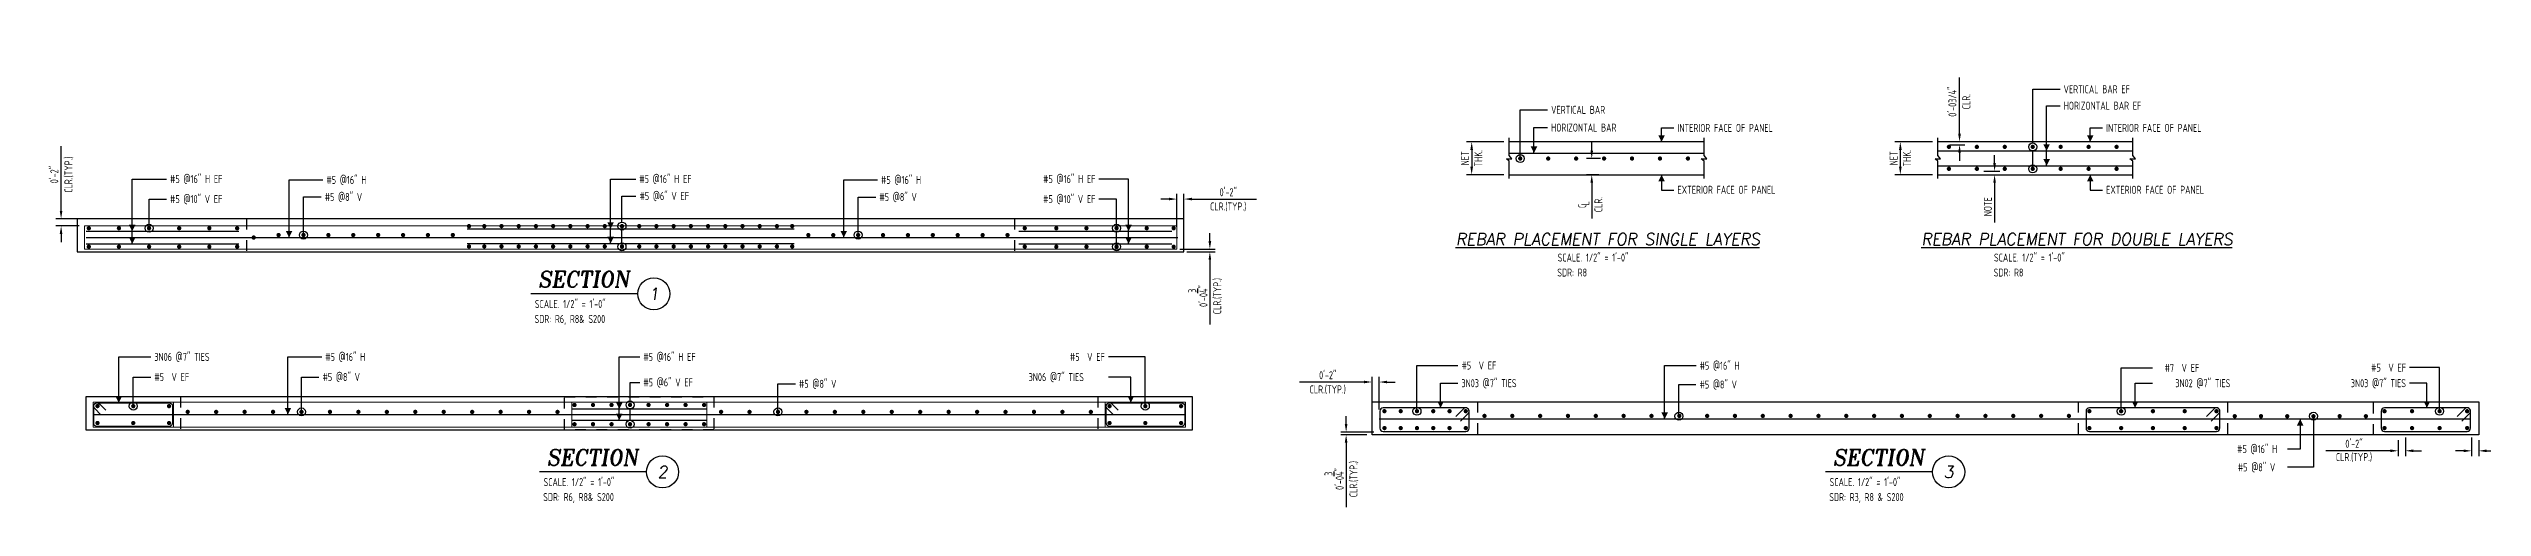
# Model space of a CAD drawing. Header units: inches. Extents: x 10095 to 38568, y -2433 to 4174.
# Drawn here: x 31876 to 32560, y 354 to 483 of the extents above; entities that cross this region are included whole.
import ezdxf
from ezdxf.enums import TextEntityAlignment as Align

# ---------------------------------------------------------------- set-up
doc = ezdxf.new("R2010")
doc.units = ezdxf.units.IN
doc.header["$MEASUREMENT"] = 0
doc.linetypes.add('HIDDEN', pattern=[6, 3, -3])
doc.layers.get('0').update_dxf_attribs({"linetype": 'CONTINUOUS'})
doc.layers.get('Defpoints').update_dxf_attribs({"linetype": 'CONTINUOUS'})
for name, color, linetype in [('0-25TEXT', 7, 'CONTINUOUS'), ('0-35', 3, 'CONTINUOUS'), ('0-35TEXT', 3, 'CONTINUOUS'), ('5', 4, 'CONTINUOUS'), ('DETAIL', 83, 'CONTINUOUS'), ('hidden', 7, 'HIDDEN'), ('REBARS', 4, 'CONTINUOUS')]:
    doc.layers.add(name, color=color, linetype=linetype)
doc.layers.add('COVER', color=6, linetype='CONTINUOUS', lineweight=0, plot=False)
doc.styles.add('AR', font='ARCHQUIK.shx', dxfattribs={"width": 0.8})
doc.styles.add('ROMANT', font='romant')
doc.dimstyles.new('CADS_DIM_48', dxfattribs={"dimscale": 48, "dimtxt": 0.09375, "dimasz": 0.09375, "dimexe": 0.0625, "dimexo": 0.0625, "dimgap": 0.09375, "dimtad": 0, "dimtih": 1, "dimtoh": 1, "dimzin": 1, "dimdsep": 46, "dimlunit": 4, "dimtxsty": 'AR', "dimblk": 'CLOSED', "dimcen": 0.1875, "dimadec": 0, "dimazin": 0, "dimtfac": 1, "dimtofl": 0, "dimtmove": 0, "dimatfit": 1, "dimldrblk": 'DOTBLANK', "dimfxl": 1, "dimtzin": 0, "dimarcsym": 0})

# ---------------------------------------------------------------- blocks, each defined once
blk = doc.blocks.new('*D115')
at = {"layer": 'Defpoints', "color": 0, "transparency": 16777216}
for p in [(32192.44, 426.82), (32194.36, 426.07), (32202.37, 426.07)]:
    blk.add_point(p, dxfattribs=at)
at = {"layer": 'DETAIL', "color": 0, "lineweight": -2, "transparency": 16777216}
for p, q in [((32202.37, 429.07), (32202.37, 431.32)), ((32193.94, 426.82), (32203.87, 426.82)), ((32195.86, 426.07), (32203.87, 426.07)), ((32202.37, 423.82), (32202.37, 405.67))]:
    blk.add_line(p, q, dxfattribs=at)
at = {"layer": 'DETAIL', "color": 0, "transparency": 16777216}
for points in [[(32202, 429.07), (32202.75, 429.07), (32202.37, 426.82)], [(32202, 423.82), (32202.75, 423.82), (32202.37, 426.07)]]:
    blk.add_solid(points, dxfattribs=at)
at = {"layer": 'DETAIL', "color": 0, "transparency": 16777216, "char_height": 2.25, "attachment_point": 5, "rotation": 90, "style": 'AR'}
for s, insert in [('CLR.(TYP.)', (32204.56, 413.62)), ('0\'-0{\\H1.000000x;\\S3/4;}"', (32199, 413.62))]:
    blk.add_mtext(s, dxfattribs=dict(at, insert=insert))
blk = doc.blocks.new('_DotBlank')
at = {"layer": '0-35', "color": 0, "lineweight": -2}
blk.add_line((-0.5, 0), (-1, 0), dxfattribs=at)
blk.add_circle((0, 0), 0.5, dxfattribs=at)
blk = doc.blocks.new('SECT1')
at = {"color": 7, "linetype": 'Continuous'}
blk.add_line((0.627, 0), (-0.627, 0), dxfattribs=at)
blk.add_circle((0.815, 0), 0.188, dxfattribs=at)
at = {"color": 7, "linetype": 'Continuous', "style": 'ROMANT', "oblique": 9, "width": 0.95}
blk.add_text('SECTION', height=0.1875, dxfattribs=at).set_placement((-0.006, 0.077), align=Align.CENTER)
blk.add_attdef('SECT1', text='', height=0.141, dxfattribs=at).set_placement((0.815, 0), align=Align.MIDDLE)
blk = doc.blocks.new('leadrblk')
blk.add_lwpolyline([(0, 0, 0, 1, 0), (1, 0, 1, 1, 0)], format="xyseb")
blk = doc.blocks.new('*D116')
at = {"layer": 'Defpoints', "color": 0, "transparency": 16777216}
for p in [(31879.3, 435.32), (31885.84, 435.32), (31885.84, 433.32)]:
    blk.add_point(p, dxfattribs=at)
at = {"layer": 'DETAIL', "color": 0, "lineweight": -2, "transparency": 16777216}
for p, q in [((31879.3, 437.57), (31879.3, 455.72)), ((31884.34, 435.32), (31877.8, 435.32)), ((31884.34, 433.32), (31877.8, 433.32)), ((31879.3, 431.07), (31879.3, 428.82))]:
    blk.add_line(p, q, dxfattribs=at)
at = {"layer": 'DETAIL', "color": 0, "transparency": 16777216}
for points in [[(31878.92, 437.57), (31879.67, 437.57), (31879.3, 435.32)], [(31878.92, 431.07), (31879.67, 431.07), (31879.3, 433.32)]]:
    blk.add_solid(points, dxfattribs=at)
at = {"layer": 'DETAIL', "color": 0, "transparency": 16777216, "char_height": 2.25, "attachment_point": 5, "rotation": 90, "style": 'AR'}
for s, insert in [('CLR.(TYP.)', (31881.48, 447.77)), ('0\'-2"', (31877.38, 447.77))]:
    blk.add_mtext(s, dxfattribs=dict(at, insert=insert))
blk = doc.blocks.new('*D117')
at = {"layer": 'Defpoints', "color": 0, "transparency": 16777216}
for p in [(32195.09, 440.89), (32193.09, 431.63), (32195.09, 431.63)]:
    blk.add_point(p, dxfattribs=at)
at = {"layer": 'DETAIL', "color": 0, "lineweight": -2, "transparency": 16777216}
for p, q in [((32190.84, 440.89), (32188.59, 440.89)), ((32193.09, 433.13), (32193.09, 442.39)), ((32195.09, 433.13), (32195.09, 442.39)), ((32197.34, 440.89), (32215.49, 440.89))]:
    blk.add_line(p, q, dxfattribs=at)
at = {"layer": 'DETAIL', "color": 0, "transparency": 16777216}
for points in [[(32190.84, 441.27), (32190.84, 440.52), (32193.09, 440.89)], [(32197.34, 441.27), (32197.34, 440.52), (32195.09, 440.89)]]:
    blk.add_solid(points, dxfattribs=at)
at = {"layer": 'DETAIL', "color": 0, "transparency": 16777216, "char_height": 2.25, "attachment_point": 5, "style": 'AR'}
for s, insert in [('CLR.(TYP.)', (32207.54, 438.7)), ('0\'-2"', (32207.54, 442.8))]:
    blk.add_mtext(s, dxfattribs=dict(at, insert=insert))
blk = doc.blocks.new('*U1502', base_point=(31888.29, 379.99))
at = {"layer": 'REBARS', "color": 0}
blk.add_lwpolyline([(31888.29, 380.3), (32195.29, 380.3)], dxfattribs=at)
blk = doc.blocks.new('*U1503', base_point=(32022.91, 379.04))
at = {"layer": 'REBARS', "color": 0}
blk.add_lwpolyline([(32022.91, 378.72), (32060.91, 378.72)], dxfattribs=at)
blk = doc.blocks.new('*U1504', base_point=(32022.91, 381.57))
at = {"layer": 'REBARS', "color": 0}
blk.add_lwpolyline([(32022.91, 381.88), (32060.91, 381.88)], dxfattribs=at)
blk = doc.blocks.new('*U1505', base_point=(32195.54, 376.8))
at = {"layer": 'REBARS', "color": 0}
blk.add_lwpolyline([(32175.27, 380.25), (32173.5, 382.01, -0.668179), (32174.16, 383.61), (32194.41, 383.61, -0.414214), (32195.35, 382.68), (32195.35, 377.93, -0.414213), (32194.41, 376.99), (32174.16, 376.99, -0.414214), (32173.22, 377.93), (32173.22, 382.68, -0.668178), (32174.82, 383.34), (32176.59, 381.57)], format="xyb", dxfattribs=at)
blk = doc.blocks.new('*U1506', base_point=(31910.79, 376.8))
at = {"layer": 'REBARS', "color": 0}
blk.add_lwpolyline([(31890.52, 380.25), (31888.75, 382.01, -0.668179), (31889.41, 383.61), (31909.66, 383.61, -0.414214), (31910.6, 382.68), (31910.6, 377.93, -0.414213), (31909.66, 376.99), (31889.41, 376.99, -0.414214), (31888.47, 377.93), (31888.47, 382.68, -0.668178), (31890.07, 383.34), (31891.84, 381.57)], format="xyb", dxfattribs=at)
blk = doc.blocks.new('*D435')
at = {"layer": 'Defpoints', "color": 0, "transparency": 16777216}
for p in [(32247.98, 389.46), (32247.98, 380.2), (32249.98, 380.2)]:
    blk.add_point(p, dxfattribs=at)
at = {"layer": 'DETAIL', "color": 0, "lineweight": -2, "transparency": 16777216}
for p, q in [((32247.98, 381.7), (32247.98, 390.96)), ((32249.98, 381.7), (32249.98, 390.96)), ((32245.73, 389.46), (32227.58, 389.46)), ((32252.23, 389.46), (32254.48, 389.46))]:
    blk.add_line(p, q, dxfattribs=at)
at = {"layer": 'DETAIL', "color": 0, "transparency": 16777216}
for points in [[(32245.73, 389.83), (32245.73, 389.08), (32247.98, 389.46)], [(32252.23, 389.83), (32252.23, 389.08), (32249.98, 389.46)]]:
    blk.add_solid(points, dxfattribs=at)
at = {"layer": 'DETAIL', "color": 0, "transparency": 16777216, "char_height": 2.25, "attachment_point": 5, "style": 'AR'}
for s, insert in [('0\'-2"', (32235.53, 391.37)), ('CLR.(TYP.)', (32235.53, 387.27))]:
    blk.add_mtext(s, dxfattribs=dict(at, insert=insert))
blk = doc.blocks.new('*D436')
at = {"layer": 'Defpoints', "color": 0, "transparency": 16777216}
for p in [(32240.7, 374.63), (32247.98, 374.63), (32249.98, 375.38)]:
    blk.add_point(p, dxfattribs=at)
at = {"layer": 'DETAIL', "color": 0, "lineweight": -2, "transparency": 16777216}
for p, q in [((32240.7, 377.63), (32240.7, 379.88)), ((32248.48, 375.38), (32239.2, 375.38)), ((32246.48, 374.63), (32239.2, 374.63)), ((32240.7, 372.38), (32240.7, 354.23))]:
    blk.add_line(p, q, dxfattribs=at)
at = {"layer": 'DETAIL', "color": 0, "transparency": 16777216}
for points in [[(32240.32, 377.63), (32241.07, 377.63), (32240.7, 375.38)], [(32240.32, 372.38), (32241.07, 372.38), (32240.7, 374.63)]]:
    blk.add_solid(points, dxfattribs=at)
at = {"layer": 'DETAIL', "color": 0, "transparency": 16777216, "char_height": 2.25, "attachment_point": 5, "rotation": 90, "style": 'AR'}
for s, insert in [('0\'-0{\\H1.000000x;\\S3/4;}"', (32237.32, 362.18)), ('CLR.(TYP.)', (32242.88, 362.18))]:
    blk.add_mtext(s, dxfattribs=dict(at, insert=insert))
blk = doc.blocks.new('*D433')
at = {"layer": 'Defpoints', "color": 0, "transparency": 16777216}
for p in [(32536.6, 374.63), (32538.6, 375.38), (32538.6, 370.12)]:
    blk.add_point(p, dxfattribs=at)
at = {"layer": 'DETAIL', "color": 0, "lineweight": -2, "transparency": 16777216}
for p, q in [((32534.35, 370.12), (32516.2, 370.12)), ((32536.6, 373.13), (32536.6, 368.62)), ((32538.6, 373.88), (32538.6, 368.62)), ((32540.85, 370.12), (32543.1, 370.12))]:
    blk.add_line(p, q, dxfattribs=at)
at = {"layer": 'DETAIL', "color": 0, "transparency": 16777216}
for points in [[(32534.35, 370.5), (32534.35, 369.75), (32536.6, 370.12)], [(32540.85, 370.5), (32540.85, 369.75), (32538.6, 370.12)]]:
    blk.add_solid(points, dxfattribs=at)
at = {"layer": 'DETAIL', "color": 0, "transparency": 16777216, "insert": (32524.15, 370.12), "char_height": 2.25, "attachment_point": 5, "style": 'AR'}
blk.add_mtext('0\'-2"\\PCLR.(TYP.)', dxfattribs=at)
blk = doc.blocks.new('*D434')
at = {"layer": 'Defpoints', "color": 0, "transparency": 16777216}
for p in [(32557.23, 375.38), (32559.23, 374.63), (32559.23, 370.11)]:
    blk.add_point(p, dxfattribs=at)
at = {"layer": 'DETAIL', "color": 0, "lineweight": -2, "transparency": 16777216}
for p, q in [((32554.98, 370.11), (32552.73, 370.11)), ((32557.23, 373.88), (32557.23, 368.61)), ((32559.23, 373.13), (32559.23, 368.61)), ((32561.48, 370.11), (32579.63, 370.11))]:
    blk.add_line(p, q, dxfattribs=at)
at = {"layer": 'DETAIL', "color": 0, "transparency": 16777216}
for points in [[(32554.98, 370.49), (32554.98, 369.74), (32557.23, 370.11)], [(32561.48, 370.49), (32561.48, 369.74), (32559.23, 370.11)]]:
    blk.add_solid(points, dxfattribs=at)
at = {"layer": 'DETAIL', "color": 0, "transparency": 16777216, "char_height": 2.25, "attachment_point": 5, "style": 'AR'}
for s, insert in [('0\'-2"', (32571.68, 372.02)), ('CLR.(TYP.)', (32571.68, 367.93))]:
    blk.add_mtext(s, dxfattribs=dict(at, insert=insert))
blk = doc.blocks.new('*U1514', base_point=(32556.98, 378.75))
at = {"layer": 'REBARS', "color": 0}
blk.add_lwpolyline([(32556.98, 379.06), (32249.98, 379.06)], dxfattribs=at)
blk = doc.blocks.new('*U1515', base_point=(32448.6, 375.38))
at = {"layer": 'REBARS', "color": 0}
blk.add_lwpolyline([(32484.02, 378.48), (32486.14, 380.6, 0.668179), (32485.48, 382.2), (32449.73, 382.2, 0.414213), (32448.79, 381.26), (32448.79, 376.51, 0.414214), (32449.73, 375.57), (32485.48, 375.57, 0.414213), (32486.42, 376.51), (32486.42, 381.26, 0.668179), (32484.82, 381.92), (32482.69, 379.8)], format="xyb", dxfattribs=at)
blk = doc.blocks.new('*U1516', base_point=(32531.6, 375.38))
at = {"layer": 'REBARS', "color": 0}
blk.add_lwpolyline([(32554.52, 378.48), (32556.64, 380.6, 0.668179), (32555.98, 382.2), (32532.73, 382.2, 0.414213), (32531.79, 381.26), (32531.79, 376.51, 0.414214), (32532.73, 375.57), (32555.98, 375.57, 0.414213), (32556.92, 376.51), (32556.92, 381.26, 0.668179), (32555.32, 381.92), (32553.19, 379.8)], format="xyb", dxfattribs=at)
blk = doc.blocks.new('*U1517', base_point=(32249.98, 375.38))
at = {"layer": 'REBARS', "color": 0}
blk.add_lwpolyline([(32272.9, 378.48), (32275.02, 380.6, 0.668179), (32274.35, 382.2), (32251.1, 382.2, 0.414214), (32250.17, 381.26), (32250.17, 376.51, 0.414213), (32251.1, 375.57), (32274.35, 375.57, 0.414214), (32275.29, 376.51), (32275.29, 381.26, 0.668178), (32273.69, 381.92), (32271.57, 379.8)], format="xyb", dxfattribs=at)
blk = doc.blocks.new('*D522')
at = {"layer": 'Defpoints', "color": 0, "transparency": 16777216}
for p in [(32286.56, 456.98), (32276.01, 447.73), (32286.56, 447.73)]:
    blk.add_point(p, dxfattribs=at)
at = {"layer": 'DETAIL', "color": 0, "lineweight": -2, "transparency": 16777216}
for p, q in [((32285.06, 456.98), (32274.51, 456.98)), ((32276.01, 454.73), (32276.01, 449.98)), ((32285.06, 447.73), (32274.51, 447.73))]:
    blk.add_line(p, q, dxfattribs=at)
at = {"layer": 'DETAIL', "color": 0, "transparency": 16777216}
for points in [[(32275.63, 454.73), (32276.38, 454.73), (32276.01, 456.98)], [(32275.63, 449.98), (32276.38, 449.98), (32276.01, 447.73)]]:
    blk.add_solid(points, dxfattribs=at)
at = {"layer": 'DETAIL', "color": 0, "transparency": 16777216, "insert": (32276.01, 452.35), "char_height": 2.25, "attachment_point": 5, "rotation": 90, "style": 'AR'}
blk.add_mtext('NET\\PTHK.', dxfattribs=at)
blk = doc.blocks.new('*D518')
at = {"layer": 'Defpoints', "color": 0, "transparency": 16777216}
for p in [(32407.11, 456.98), (32396.56, 447.73), (32407.11, 447.73)]:
    blk.add_point(p, dxfattribs=at)
at = {"layer": 'DETAIL', "color": 0, "lineweight": -2, "transparency": 16777216}
for p, q in [((32405.61, 456.98), (32395.06, 456.98)), ((32396.56, 454.73), (32396.56, 449.98)), ((32405.61, 447.73), (32395.06, 447.73))]:
    blk.add_line(p, q, dxfattribs=at)
at = {"layer": 'DETAIL', "color": 0, "transparency": 16777216}
for points in [[(32396.19, 454.73), (32396.94, 454.73), (32396.56, 456.98)], [(32396.19, 449.98), (32396.94, 449.98), (32396.56, 447.73)]]:
    blk.add_solid(points, dxfattribs=at)
at = {"layer": 'DETAIL', "color": 0, "transparency": 16777216, "insert": (32396.56, 452.35), "char_height": 2.25, "attachment_point": 5, "rotation": 90, "style": 'AR'}
blk.add_mtext('NET\\PTHK.', dxfattribs=at)
blk = doc.blocks.new('*D519')
at = {"layer": 'Defpoints', "color": 0, "transparency": 16777216}
for p in [(32408.97, 456.17), (32413.22, 456.98), (32413.22, 456.98)]:
    blk.add_point(p, dxfattribs=at)
at = {"layer": 'DETAIL', "color": 0, "lineweight": -2, "transparency": 16777216}
for p, q in [((32413.22, 459.23), (32413.22, 475.08)), ((32410.47, 456.17), (32414.72, 456.17)), ((32413.22, 453.92), (32413.22, 451.67))]:
    blk.add_line(p, q, dxfattribs=at)
at = {"layer": 'DETAIL', "color": 0, "transparency": 16777216}
for points in [[(32412.84, 459.23), (32413.59, 459.23), (32413.22, 456.98)], [(32412.84, 453.92), (32413.59, 453.92), (32413.22, 456.17)]]:
    blk.add_solid(points, dxfattribs=at)
at = {"layer": 'DETAIL', "color": 0, "transparency": 16777216, "char_height": 2.25, "attachment_point": 5, "rotation": 90, "style": 'AR'}
for s, insert in [('0\'-03/4"', (32411.22, 468.28)), ('CLR.', (32415.13, 468.28))]:
    blk.add_mtext(s, dxfattribs=dict(at, insert=insert))
blk = doc.blocks.new('*D520')
at = {"layer": 'Defpoints', "color": 0, "transparency": 16777216}
for p in [(32418.5, 448.77), (32423.07, 447.73), (32423.07, 447.73)]:
    blk.add_point(p, dxfattribs=at)
at = {"layer": 'DETAIL', "color": 0, "lineweight": -2, "transparency": 16777216}
for p, q in [((32423.07, 451.02), (32423.07, 453.27)), ((32420, 448.77), (32424.57, 448.77)), ((32423.07, 445.48), (32423.07, 434.28))]:
    blk.add_line(p, q, dxfattribs=at)
at = {"layer": 'DETAIL', "color": 0, "transparency": 16777216}
for points in [[(32422.69, 451.02), (32423.44, 451.02), (32423.07, 448.77)], [(32422.69, 445.48), (32423.44, 445.48), (32423.07, 447.73)]]:
    blk.add_solid(points, dxfattribs=at)
at = {"layer": 'DETAIL', "color": 0, "transparency": 16777216, "insert": (32421.19, 438.75), "char_height": 2.25, "width": 88.8207, "attachment_point": 5, "rotation": 90, "style": 'AR'}
blk.add_mtext('NOTE', dxfattribs=at)
blk = doc.blocks.new('*D521')
at = {"layer": 'Defpoints', "color": 0, "transparency": 16777216}
for p in [(32313.74, 452.28), (32309.78, 447.73), (32313.24, 447.73)]:
    blk.add_point(p, dxfattribs=at)
at = {"layer": 'DETAIL', "color": 0, "lineweight": -2, "transparency": 16777216}
for p, q in [((32312.24, 452.28), (32308.28, 452.28)), ((32309.78, 454.53), (32309.78, 456.78)), ((32311.74, 447.73), (32308.28, 447.73)), ((32309.78, 445.48), (32309.78, 435.46))]:
    blk.add_line(p, q, dxfattribs=at)
at = {"layer": 'DETAIL', "color": 0, "transparency": 16777216}
for points in [[(32309.4, 454.53), (32310.15, 454.53), (32309.78, 452.28)], [(32309.4, 445.48), (32310.15, 445.48), (32309.78, 447.73)]]:
    blk.add_solid(points, dxfattribs=at)
at = {"layer": 'DETAIL', "color": 0, "transparency": 16777216, "insert": (32309.78, 439.34), "char_height": 2.25, "attachment_point": 5, "rotation": 90, "style": 'AR'}
blk.add_mtext(' \\PCLR.', dxfattribs=at)
blk = doc.blocks.new('A$C2A293661')
at = {"layer": '0-35TEXT', "style": 'AR', "width": 0.8}
for s, p in [('C', (-0.72, 0.84)), ('L', (0, 0))]:
    blk.add_text(s, height=2.25, dxfattribs=at).set_placement(p)
blk = doc.blocks.new('*U1507', base_point=(31886.31, 431.53))
at = {"layer": 'REBARS', "color": 0}
blk.add_lwpolyline([(31886.31, 431.84), (31929.31, 431.84)], dxfattribs=at)
blk = doc.blocks.new('*U1508', base_point=(31886.31, 428.62))
at = {"layer": 'REBARS', "color": 0}
blk.add_lwpolyline([(31886.31, 428.31), (31929.31, 428.31)], dxfattribs=at)
blk = doc.blocks.new('*U1509', base_point=(31993.46, 432.2))
at = {"layer": 'REBARS', "color": 0}
blk.add_lwpolyline([(31993.46, 432.51), (32085.46, 432.51)], dxfattribs=at)
blk = doc.blocks.new('*U1510', base_point=(31993.46, 428.76))
at = {"layer": 'REBARS', "color": 0}
blk.add_lwpolyline([(31993.46, 428.44), (32085.46, 428.44)], dxfattribs=at)
blk = doc.blocks.new('*U1511', base_point=(32148.67, 428))
at = {"layer": 'REBARS', "color": 0}
blk.add_lwpolyline([(32148.67, 428.31), (32191.67, 428.31)], dxfattribs=at)
blk = doc.blocks.new('*U1512', base_point=(32148.67, 432.15))
at = {"layer": 'REBARS', "color": 0}
blk.add_lwpolyline([(32148.67, 431.84), (32191.67, 431.84)], dxfattribs=at)
blk = doc.blocks.new('*U1513', base_point=(31886.34, 429.76))
at = {"layer": 'REBARS', "color": 0}
blk.add_lwpolyline([(31886.34, 430.07), (32193.34, 430.07)], dxfattribs=at)

msp = doc.modelspace()

# ---------------------------------------------------------------- linework, layer by layer
at = {"layer": '0-25TEXT'}
for points in [[(32433.79735, 456.69032), (32433.79735, 471.75249), (32441.47784, 471.75249)], [(32437.69727, 450.2724), (32437.69727, 467.14244), (32441.52363, 467.14244)], [(32293.526, 453.83476), (32293.526, 460.98067), (32297.35235, 460.98067)], [(32329.4115, 456.97861), (32329.4115, 460.88994), (32332.89278, 460.88994)], [(32449.96557, 456.97861), (32449.96557, 460.88994), (32453.44684, 460.88994)], [(32433.79735, 450.51287), (32433.79735, 454.44032)], [(31899.29197, 428.30943), (31899.29197, 446.52874), (31908.95751, 446.52874)], [(31943.4073, 430.06849), (31943.4073, 446.27871), (31952.92592, 446.27871)], [(32033.84156, 432.51437), (32033.84156, 446.52874), (32040.91955, 446.52874)], [(32033.84156, 428.44342), (32033.84156, 446.52874), (32040.91955, 446.52874)], [(32099.40034, 430.06849), (32099.40034, 446.27871), (32108.91896, 446.27871)], [(32179.50966, 428.30943), (32179.50966, 446.52874), (32171.19752, 446.52874)], [(32329.4115, 447.72861), (32329.4115, 443.42063), (32332.89278, 443.42063)], [(32449.96557, 447.72861), (32449.96557, 443.42063), (32453.44684, 443.42063)], [(32037.04606, 434.40978), (32037.04606, 441.74262), (32040.96759, 441.74262)], [(32037.04606, 428.6207), (32037.04606, 432.15978)], [(31895.52575, 383.61446), (31895.52575, 396.51219), (31904.52857, 396.51219)], [(31943.08886, 380.30197), (31943.08886, 396.51219), (31952.60747, 396.51219)], [(32036.28589, 378.72482), (32036.28589, 396.51219), (32042.05796, 396.51219)], [(32180.15075, 383.61446), (32180.15075, 390.83534), (32173.82575, 390.83534)], [(32330.26189, 379.06105), (32330.26189, 394.05635), (32339.10506, 394.05635)], [(32039.3081, 384.12938), (32039.3081, 389.34276), (32042.05796, 389.34276)], [(32267.24817, 382.19696), (32267.24817, 389.12687), (32272.14019, 389.12687)], [(32462.56285, 382.19695), (32462.56285, 389.12687), (32467.45488, 389.12687)], [(32544.66105, 382.19692), (32544.66105, 389.12684), (32539.76903, 389.12684)], [(32509.01313, 379.06113), (32509.01313, 370.61032), (32505.46036, 370.61032)]]:
    msp.add_lwpolyline(points, dxfattribs=at)
at = {"layer": '0-35', "color": 0, "lineweight": -2}
for p, q in [((32176.13976, 428.6207), (32176.13779, 431.563)), ((32039.3081, 378.72456), (32039.3081, 381.87938))]:
    msp.add_line(p, q, dxfattribs=at)
at = {"layer": '0-35'}
for points in [[(32286.5581, 446.63849), (32286.5581, 451.58278), (32285.78727, 452.15528), (32287.32894, 452.15528), (32286.5581, 453.12444), (32286.5581, 458.06873)], [(32341.36099, 456.97861), (32286.5581, 456.97861)], [(32341.36099, 446.63849), (32341.36099, 451.58278), (32340.59015, 452.15528), (32342.13182, 452.15528), (32341.36099, 453.12444), (32341.36099, 458.06873)], [(32407.11217, 446.63849), (32407.11217, 451.58278), (32406.34133, 452.15528), (32407.883, 452.15528), (32407.11217, 453.12444), (32407.11217, 458.06873)], [(32461.91505, 456.97861), (32407.11217, 456.97861)], [(32461.91505, 446.63849), (32461.91505, 451.58278), (32461.14422, 452.15528), (32462.68588, 452.15528), (32461.91505, 453.12444), (32461.91505, 458.06873)], [(32286.5581, 447.72861), (32341.36099, 447.72861)], [(32407.11217, 447.72861), (32461.91505, 447.72861)]]:
    msp.add_lwpolyline(points, dxfattribs=at)
for points in [[(32195.09174, 435.31853), (31883.84174, 435.31853), (31883.84174, 426.06853), (32195.09174, 426.06853)], [(32197.53607, 385.30197), (31886.28607, 385.30197), (31886.28607, 376.05197), (32197.53607, 376.05197)], [(32247.97857, 383.88446), (32559.22857, 383.88446), (32559.22857, 374.63446), (32247.97857, 374.63446)]]:
    msp.add_lwpolyline(points, close=True, dxfattribs=at)
at = {"layer": '0-35', "color": 0, "lineweight": -2}
for centre in [(32433.79735, 455.56532), (32433.79735, 449.38787), (32037.04606, 433.28478), (32037.04606, 427.4957), (32176.14174, 427.4957), (32039.3081, 383.00438), (32039.3081, 377.59956)]:
    msp.add_circle(centre, 1.125, dxfattribs=at)
at = {"layer": '5', "const_width": 0.6}
for points in [[(32289.97186, 452.28447, -1), (32289.37186, 452.28447, -1)], [(32297.829, 452.28447, -1), (32297.229, 452.28447, -1)], [(32305.68614, 452.28447, -1), (32305.08614, 452.28447, -1)], [(32313.54329, 452.28447, -1), (32312.94329, 452.28447, -1)], [(32321.40043, 452.28447, -1), (32320.80043, 452.28447, -1)], [(32329.25757, 452.28447, -1), (32328.65757, 452.28447, -1)], [(32337.11472, 452.28447, -1), (32336.51472, 452.28447, -1)], [(32410.52592, 455.56532, -1), (32409.92592, 455.56532, -1)], [(32418.38307, 455.56532, -1), (32417.78307, 455.56532, -1)], [(32426.24021, 455.56532, -1), (32425.64021, 455.56532, -1)], [(32434.09735, 455.56532, -1), (32433.49735, 455.56532, -1)], [(32441.95449, 455.56532, -1), (32441.35449, 455.56532, -1)], [(32449.81164, 455.56532, -1), (32449.21164, 455.56532, -1)], [(32457.66878, 455.56532, -1), (32457.06878, 455.56532, -1)], [(32410.52592, 449.38787, -1), (32409.92592, 449.38787, -1)], [(32418.38307, 449.38787, -1), (32417.78307, 449.38787, -1)], [(32426.24021, 449.38787, -1), (32425.64021, 449.38787, -1)], [(32434.09735, 449.38787, -1), (32433.49735, 449.38787, -1)], [(32441.95449, 449.38787, -1), (32441.35449, 449.38787, -1)], [(32449.81164, 449.38787, -1), (32449.21164, 449.38787, -1)], [(32457.66878, 449.38787, -1), (32457.06878, 449.38787, -1)], [(31886.79174, 432.69351, 1), (31887.39174, 432.69351, 1)], [(31895.26674, 432.69351, 1), (31895.86674, 432.69351, 1)], [(31903.74174, 432.69351, 1), (31904.34174, 432.69351, 1)], [(31912.21674, 432.69351, 1), (31912.81674, 432.69351, 1)], [(31920.69174, 432.69351, 1), (31921.29174, 432.69351, 1)], [(31928.5157, 432.69351, 1), (31929.1157, 432.69351, 1)], [(31940.16761, 430.7777, 1), (31940.76761, 430.7777, 1)], [(31947.16848, 430.7777, 1), (31947.76848, 430.7777, 1)], [(31954.16935, 430.7777, 1), (31954.76935, 430.7777, 1)], [(31961.17023, 430.7777, 1), (31961.77023, 430.7777, 1)], [(31968.1711, 430.7777, 1), (31968.7711, 430.7777, 1)], [(31975.17197, 430.7777, 1), (31975.77197, 430.7777, 1)], [(31982.17284, 430.7777, 1), (31982.77284, 430.7777, 1)], [(31989.17371, 430.7777, 1), (31989.77371, 430.7777, 1)], [(31993.71935, 433.28478, 1), (31994.31935, 433.28478, 1)], [(31998.01508, 433.28478, 1), (31998.61508, 433.28478, 1)], [(32002.85645, 433.28478, 1), (32003.45645, 433.28478, 1)], [(32007.69782, 433.28478, 1), (32008.29782, 433.28478, 1)], [(32012.5392, 433.28478, 1), (32013.1392, 433.28478, 1)], [(32017.38057, 433.28478, 1), (32017.98057, 433.28478, 1)], [(32022.22194, 433.28478, 1), (32022.82194, 433.28478, 1)], [(32027.06331, 433.28478, 1), (32027.66331, 433.28478, 1)], [(32031.90468, 433.28478, 1), (32032.50468, 433.28478, 1)], [(32036.74606, 433.28478, 1), (32037.34606, 433.28478, 1)], [(32041.58743, 433.28478, 1), (32042.18743, 433.28478, 1)], [(32046.4288, 433.28478, 1), (32047.0288, 433.28478, 1)], [(32051.27017, 433.28478, 1), (32051.87017, 433.28478, 1)], [(32056.11154, 433.28478, 1), (32056.71154, 433.28478, 1)], [(32060.95291, 433.28478, 1), (32061.55291, 433.28478, 1)], [(32065.79429, 433.28478, 1), (32066.39429, 433.28478, 1)], [(32070.63566, 433.28478, 1), (32071.23566, 433.28478, 1)], [(32075.47703, 433.28478, 1), (32076.07703, 433.28478, 1)], [(32080.3184, 433.28478, 1), (32080.9184, 433.28478, 1)], [(32084.6126, 433.28478, 1), (32085.2126, 433.28478, 1)], [(32089.15977, 430.75866, 1), (32089.75977, 430.75866, 1)], [(32096.16064, 430.75866, 1), (32096.76064, 430.75866, 1)], [(32103.16152, 430.75866, 1), (32103.76152, 430.75866, 1)], [(32110.16239, 430.75866, 1), (32110.76239, 430.75866, 1)], [(32117.16326, 430.75866, 1), (32117.76326, 430.75866, 1)], [(32124.16413, 430.75866, 1), (32124.76413, 430.75866, 1)], [(32131.165, 430.75866, 1), (32131.765, 430.75866, 1)], [(32138.16587, 430.75866, 1), (32138.76587, 430.75866, 1)], [(32145.16674, 430.75866, 1), (32145.76674, 430.75866, 1)], [(32150.01435, 432.69351, 1), (32150.61435, 432.69351, 1)], [(32158.89174, 432.69351, 1), (32159.49174, 432.69351, 1)], [(32167.36674, 432.69351, 1), (32167.96674, 432.69351, 1)], [(32175.84174, 432.69351, 1), (32176.44174, 432.69351, 1)], [(32184.31674, 432.69351, 1), (32184.91674, 432.69351, 1)], [(32191.90135, 432.69351, 1), (32192.50135, 432.69351, 1)], [(31886.79174, 427.4957, -1), (31887.39174, 427.4957, -1)], [(31895.26674, 427.4957, -1), (31895.86674, 427.4957, -1)], [(31903.74174, 427.4957, -1), (31904.34174, 427.4957, -1)], [(31912.21674, 427.4957, -1), (31912.81674, 427.4957, -1)], [(31920.69174, 427.4957, -1), (31921.29174, 427.4957, -1)], [(31928.5157, 427.4957, -1), (31929.1157, 427.4957, -1)], [(31933.16674, 430.06853, 1), (31933.76674, 430.06853, 1)], [(31993.71935, 427.55822, -1), (31994.31935, 427.55822, -1)], [(31998.01508, 427.55822, -1), (31998.61508, 427.55822, -1)], [(32002.85645, 427.55822, -1), (32003.45645, 427.55822, -1)], [(32007.69782, 427.55822, -1), (32008.29782, 427.55822, -1)], [(32012.5392, 427.55822, -1), (32013.1392, 427.55822, -1)], [(32017.38057, 427.55822, -1), (32017.98057, 427.55822, -1)], [(32022.22194, 427.55822, -1), (32022.82194, 427.55822, -1)], [(32027.06331, 427.55822, -1), (32027.66331, 427.55822, -1)], [(32031.90468, 427.55822, -1), (32032.50468, 427.55822, -1)], [(32036.74606, 427.55822, -1), (32037.34606, 427.55822, -1)], [(32041.58743, 427.55822, -1), (32042.18743, 427.55822, -1)], [(32046.4288, 427.55822, -1), (32047.0288, 427.55822, -1)], [(32051.27017, 427.55822, -1), (32051.87017, 427.55822, -1)], [(32056.11154, 427.55822, -1), (32056.71154, 427.55822, -1)], [(32060.95291, 427.55822, -1), (32061.55291, 427.55822, -1)], [(32065.79429, 427.55822, -1), (32066.39429, 427.55822, -1)], [(32070.63566, 427.55822, -1), (32071.23566, 427.55822, -1)], [(32075.47703, 427.55822, -1), (32076.07703, 427.55822, -1)], [(32080.3184, 427.55822, -1), (32080.9184, 427.55822, -1)], [(32084.6126, 427.55822, -1), (32085.2126, 427.55822, -1)], [(32150.01435, 427.4957, -1), (32150.61435, 427.4957, -1)], [(32158.89174, 427.4957, -1), (32159.49174, 427.4957, -1)], [(32167.36674, 427.4957, -1), (32167.96674, 427.4957, -1)], [(32175.84174, 427.4957, -1), (32176.44174, 427.4957, -1)], [(32184.31674, 427.4957, -1), (32184.91674, 427.4957, -1)], [(32191.90135, 427.4957, -1), (32192.50135, 427.4957, -1)], [(32023.39023, 383.00438, 1), (32023.99023, 383.00438, 1)], [(32028.59618, 383.00438, 1), (32029.19618, 383.00438, 1)], [(32033.80214, 383.00438, 1), (32034.40214, 383.00438, 1)], [(32039.0081, 383.00438, 1), (32039.6081, 383.00438, 1)], [(32044.21405, 383.00438, 1), (32044.81405, 383.00438, 1)], [(32049.42001, 383.00438, 1), (32050.02001, 383.00438, 1)], [(32054.62596, 383.00438, 1), (32055.22596, 383.00438, 1)], [(32060.43192, 383.00438, -1), (32059.83192, 383.00438, -1)], [(31889.23608, 382.67696, 1), (31889.83608, 382.67696, 1)], [(31889.23608, 377.92696, -1), (31889.83608, 377.92696, -1)], [(31899.29857, 382.67696, 1), (31899.89857, 382.67696, 1)], [(31899.29857, 377.92696, -1), (31899.89857, 377.92696, -1)], [(31909.96107, 382.67696, -1), (31909.36107, 382.67696, -1)], [(31909.96107, 377.92696, 1), (31909.36107, 377.92696, 1)], [(31915.21107, 381.05902, -1), (31914.61107, 381.05902, -1)], [(31923.21107, 381.05902, -1), (31922.61107, 381.05902, -1)], [(31931.21107, 381.05902, -1), (31930.61107, 381.05902, -1)], [(31939.21107, 381.05902, -1), (31938.61107, 381.05902, -1)], [(31947.21107, 381.05902, -1), (31946.61107, 381.05902, -1)], [(31955.21107, 381.05902, -1), (31954.61107, 381.05902, -1)], [(31963.21107, 381.05902, -1), (31962.61107, 381.05902, -1)], [(31971.21107, 381.05902, -1), (31970.61107, 381.05902, -1)], [(31979.21107, 381.05902, -1), (31978.61107, 381.05902, -1)], [(31987.21107, 381.05902, -1), (31986.61107, 381.05902, -1)], [(31995.21107, 381.05902, -1), (31994.61107, 381.05902, -1)], [(32003.21107, 381.05902, -1), (32002.61107, 381.05902, -1)], [(32011.21107, 381.05902, -1), (32010.61107, 381.05902, -1)], [(32019.21107, 381.05902, -1), (32018.61107, 381.05902, -1)], [(32023.39023, 377.59956, -1), (32023.99023, 377.59956, -1)], [(32028.59618, 377.59956, -1), (32029.19618, 377.59956, -1)], [(32033.80214, 377.59956, -1), (32034.40214, 377.59956, -1)], [(32039.0081, 377.59956, -1), (32039.6081, 377.59956, -1)], [(32044.21405, 377.59956, -1), (32044.81405, 377.59956, -1)], [(32049.42001, 377.59956, -1), (32050.02001, 377.59956, -1)], [(32054.62596, 377.59956, -1), (32055.22596, 377.59956, -1)], [(32060.43192, 377.59956, 1), (32059.83192, 377.59956, 1)], [(32065.21107, 381.05902, -1), (32064.61107, 381.05902, -1)], [(32073.21107, 381.05902, -1), (32072.61107, 381.05902, -1)], [(32081.21107, 381.05902, -1), (32080.61107, 381.05902, -1)], [(32089.21107, 381.05902, -1), (32088.61107, 381.05902, -1)], [(32097.21107, 381.05902, -1), (32096.61107, 381.05902, -1)], [(32105.21107, 381.05902, -1), (32104.61107, 381.05902, -1)], [(32113.21107, 381.05902, -1), (32112.61107, 381.05902, -1)], [(32121.21107, 381.05902, -1), (32120.61107, 381.05902, -1)], [(32129.21107, 381.05902, -1), (32128.61107, 381.05902, -1)], [(32137.21107, 381.05902, -1), (32136.61107, 381.05902, -1)], [(32145.21107, 381.05902, -1), (32144.61107, 381.05902, -1)], [(32153.21107, 381.05902, -1), (32152.61107, 381.05902, -1)], [(32161.21107, 381.05902, -1), (32160.61107, 381.05902, -1)], [(32169.21107, 381.05902, -1), (32168.61107, 381.05902, -1)], [(32173.86108, 382.67696, 1), (32174.46108, 382.67696, 1)], [(32173.86108, 377.92696, -1), (32174.46108, 377.92696, -1)], [(32184.52357, 382.67696, -1), (32183.92357, 382.67696, -1)], [(32184.52357, 377.92696, 1), (32183.92357, 377.92696, 1)], [(32194.58607, 382.67696, -1), (32193.98607, 382.67696, -1)], [(32194.58607, 377.92696, 1), (32193.98607, 377.92696, 1)], [(32251.17857, 381.25946, 1), (32251.77857, 381.25946, 1)], [(32251.17857, 376.50946, -1), (32251.77857, 376.50946, -1)], [(32255.75357, 381.25946, 1), (32256.35357, 381.25946, 1)], [(32255.75357, 376.50946, -1), (32256.35357, 376.50946, -1)], [(32260.32857, 381.25946, 1), (32260.92857, 381.25946, 1)], [(32260.32857, 376.50946, -1), (32260.92857, 376.50946, -1)], [(32264.90357, 381.25946, 1), (32265.50357, 381.25946, 1)], [(32264.90357, 376.50946, -1), (32265.50357, 376.50946, -1)], [(32269.47857, 381.25946, 1), (32270.07857, 381.25946, 1)], [(32269.47857, 376.50946, -1), (32270.07857, 376.50946, -1)], [(32274.05357, 381.25946, 1), (32274.65357, 381.25946, 1)], [(32274.05357, 376.50946, -1), (32274.65357, 376.50946, -1)], [(32279.30357, 379.92775, 1), (32279.90357, 379.92775, 1)], [(32287.131, 379.92775, 1), (32287.731, 379.92775, 1)], [(32294.95842, 379.92775, 1), (32295.55842, 379.92775, 1)], [(32302.78585, 379.92775, 1), (32303.38585, 379.92775, 1)], [(32310.61327, 379.92775, 1), (32311.21327, 379.92775, 1)], [(32318.44069, 379.92775, 1), (32319.04069, 379.92775, 1)], [(32326.26812, 379.92775, 1), (32326.86812, 379.92775, 1)], [(32334.09554, 379.92775, 1), (32334.69554, 379.92775, 1)], [(32341.92297, 379.92775, 1), (32342.52297, 379.92775, 1)], [(32349.75039, 379.92775, 1), (32350.35039, 379.92775, 1)], [(32357.57782, 379.92775, 1), (32358.17782, 379.92775, 1)], [(32365.40524, 379.92775, 1), (32366.00524, 379.92775, 1)], [(32373.23267, 379.92775, 1), (32373.83267, 379.92775, 1)], [(32381.06009, 379.92775, 1), (32381.66009, 379.92775, 1)], [(32388.88751, 379.92775, 1), (32389.48751, 379.92775, 1)], [(32396.71494, 379.92775, 1), (32397.31494, 379.92775, 1)], [(32404.54236, 379.92775, 1), (32405.14236, 379.92775, 1)], [(32412.36979, 379.92775, 1), (32412.96979, 379.92775, 1)], [(32420.19721, 379.92775, 1), (32420.79721, 379.92775, 1)], [(32428.02464, 379.92775, 1), (32428.62464, 379.92775, 1)], [(32435.85206, 379.92775, 1), (32436.45206, 379.92775, 1)], [(32443.67948, 379.92775, 1), (32444.27948, 379.92775, 1)], [(32450.02857, 381.25946, -1), (32449.42857, 381.25946, -1)], [(32450.02857, 376.50949, 1), (32449.42857, 376.50949, 1)], [(32458.96607, 381.25946, -1), (32458.36607, 381.25946, -1)], [(32458.96607, 376.50949, 1), (32458.36607, 376.50949, 1)], [(32467.90357, 381.25946, -1), (32467.30357, 381.25946, -1)], [(32467.90357, 376.50949, 1), (32467.30357, 376.50949, 1)], [(32476.84107, 381.25946, -1), (32476.24107, 381.25946, -1)], [(32476.84107, 376.50949, 1), (32476.24107, 376.50949, 1)], [(32485.77857, 381.25946, -1), (32485.17857, 381.25946, -1)], [(32485.77857, 376.50949, 1), (32485.17857, 376.50949, 1)], [(32490.31335, 379.84243, 1), (32490.91335, 379.84243, 1)], [(32497.69046, 379.84243, 1), (32498.29046, 379.84243, 1)], [(32505.06757, 379.84243, 1), (32505.66757, 379.84243, 1)], [(32512.44469, 379.84243, 1), (32513.04469, 379.84243, 1)], [(32519.8218, 379.84243, 1), (32520.4218, 379.84243, 1)], [(32527.19891, 379.84243, 1), (32527.79891, 379.84243, 1)], [(32533.02857, 381.25946, -1), (32532.42857, 381.25946, -1)], [(32533.02857, 376.50946, 1), (32532.42857, 376.50946, 1)], [(32540.77857, 381.25945, -1), (32540.17857, 381.25945, -1)], [(32540.77857, 376.50946, 1), (32540.17857, 376.50946, 1)], [(32548.52857, 381.25945, -1), (32547.92857, 381.25945, -1)], [(32548.52857, 376.50945, 1), (32547.92857, 376.50945, 1)], [(32556.27857, 381.25945, -1), (32555.67857, 381.25945, -1)], [(32556.27857, 376.50945, 1), (32555.67857, 376.50945, 1)]]:
    msp.add_lwpolyline(points, format="xyb", close=True, dxfattribs=at)
at = {"layer": 'COVER'}
for p, q in [((31910.91107, 383.80197), (31910.91107, 376.80197)), ((32172.91107, 383.80197), (32172.91107, 376.80197))]:
    msp.add_line(p, q, dxfattribs=at)
for points in [[(32193.09174, 433.31853), (31885.84174, 433.31853), (31885.84174, 426.81853), (32193.09174, 426.81853)], [(32195.53607, 383.80197), (31888.28607, 383.80197), (31888.28607, 376.80197), (32195.53607, 376.80197)], [(32022.91107, 383.80197), (32060.91107, 383.80197), (32060.91107, 376.80197), (32022.91107, 376.80197)]]:
    msp.add_lwpolyline(points, close=True, dxfattribs=at)
for points in [[(31910.91107, 383.80197), (31888.28607, 383.80197), (31888.28607, 376.80197), (31910.91107, 376.80197)], [(32172.91107, 383.80197), (32195.53607, 383.80197), (32195.53607, 376.80197), (32172.91107, 376.80197)]]:
    msp.add_lwpolyline(points, dxfattribs=at)
at = {"layer": 'hidden'}
for p, q in [((31931.46674, 435.31853), (31931.46674, 426.06853)), ((32147.46674, 435.31853), (32147.46674, 426.06853)), ((31912.91107, 385.30197), (31912.91107, 376.05197)), ((32170.91107, 385.30197), (32170.91107, 376.05197)), ((32277.60357, 383.88446), (32277.60357, 374.63446)), ((32446.60357, 383.88446), (32446.60357, 374.63446)), ((32446.60357, 383.88446), (32446.60357, 374.63446)), ((32488.60357, 383.88446), (32488.60357, 374.63446)), ((32488.60357, 383.88446), (32488.60357, 374.63446)), ((32529.60357, 374.63446), (32529.60357, 383.88446))]:
    msp.add_line(p, q, dxfattribs=at)
msp.add_lwpolyline([(32020.91107, 385.30197), (32062.91107, 385.30197), (32062.91107, 376.05197), (32020.91107, 376.05197)], close=True, dxfattribs=at)
at = {"layer": 'REBARS'}
for points in [[(32286.5581, 453.83476), (32341.36099, 453.83476)], [(32407.11217, 454.44492), (32461.91505, 454.44492)], [(32407.11217, 450.2724), (32461.91505, 450.2724)]]:
    msp.add_lwpolyline(points, dxfattribs=at)

# ---------------------------------------------------------------- block references
at = {"layer": '0-25TEXT', "yscale": 0.7502362204724409}
for p, xscale, rotation in [((32329.4115, 456.97861), 1.874645669291339, 90.00000153523449), ((32449.96557, 456.97861), 1.874645669291339, 90.00000153523449), ((32293.526, 453.83476), 1.874645669291339, 90.00000153523449), ((32437.69727, 454.44492), 1.874645669291339, 90.00000153523449), ((32437.69727, 450.2724), 1.874645669291339, 90.00000153523449), ((32329.4115, 447.72861), -1.874645669291339, 89.9999984647655), ((32449.96557, 447.72861), -1.874645669291339, 89.9999984647655), ((31899.29197, 431.84145), 1.874645669291339, 90.00000153523449), ((31943.4073, 430.06849), 1.874645669291339, 90.00000153523449), ((32033.84156, 432.51437), 1.874645669291339, 90.00000153523449), ((32033.84156, 428.44342), 1.874645669291339, 90.00000153523449), ((32099.40034, 430.06849), 1.874645669291339, 90.00000153523449), ((32179.50966, 431.84145), 1.874645669291339, 90.00000153523449), ((31899.29197, 428.30943), 1.874645669291339, 90.00000153523449), ((32179.50966, 428.30943), 1.874645669291339, 90.00000153523449), ((31895.52575, 383.61446), 1.874645669291339, 90.00000153523449), ((32036.28589, 381.87912), 1.874645669291339, 90.00000153523449), ((32180.15075, 383.61446), 1.874645669291339, 90.00000153523449), ((32267.24817, 382.19696), -1.874645669291339, 269.9999984647655), ((32462.56285, 382.19695), -1.874645669291339, 269.9999984647655), ((32462.56285, 382.19695), 1.874645669291339, 90.00000153523453), ((32544.66105, 382.19692), -1.874645669291339, 269.9999984647655), ((32544.66105, 382.19692), 1.874645669291339, 90.00000153523453), ((31943.08886, 380.30197), 1.874645669291339, 90.00000153523449), ((32036.28589, 378.72482), 1.874645669291339, 90.00000153523449), ((32330.26189, 379.06105), 1.874645669291339, 90.00000153523449), ((32509.01313, 379.06113), -1.874645669291339, 89.9999953942965)]:
    msp.add_blockref('leadrblk', p, dxfattribs=dict(at, xscale=xscale, rotation=rotation))
at = {"layer": '0-25TEXT', "xscale": 24, "yscale": 24, "zscale": 24}
for p, values in [((32026.44954, 414.24346), {'SECT1': '1'}), ((32028.89387, 364.1769), {'SECT1': '2'}), ((32390.58637, 364.1769), {'SECT1': '3'})]:
    msp.add_blockref('SECT1', p, dxfattribs=at).add_auto_attribs(values)
at = {"layer": '0-35', "rotation": 90}
msp.add_blockref('A$C2A293661', (32309.0859, 439.07069), dxfattribs=at)
at = {"layer": 'REBARS', "color": 4}
for name, p in [('*U1507', (31886.30609, 431.52895)), ('*U1509', (31993.45977, 432.20189)), ('*U1512', (32148.66815, 432.15394)), ('*U1508', (31886.30609, 428.62193)), ('*U1513', (31886.33697, 429.75603)), ('*U1510', (31993.45977, 428.75596)), ('*U1511', (32148.66815, 427.99692)), ('*U1506', (31910.78595, 376.80197)), ('*U1505', (32195.53607, 376.80197)), ('*U1502', (31888.28607, 379.98947)), ('*U1504', (32022.91107, 381.56662)), ('*U1503', (32022.91107, 379.03732)), ('*U1514', (32556.97857, 378.74863)), ('*U1517', (32249.97857, 375.38446)), ('*U1515', (32448.60357, 375.38446)), ('*U1516', (32531.60357, 375.38446))]:
    msp.add_blockref(name, p, dxfattribs=at)

# ---------------------------------------------------------------- texts
at = {"color": 7, "linetype": 'Continuous', "style": 'ROMANT', "oblique": 9, "width": 0.95}
for s, p in [('%%UREBAR PLACEMENT FOR SINGLE LAYERS', (32314.34131, 427.93568)), ('%%UREBAR PLACEMENT FOR DOUBLE LAYERS', (32446.27443, 427.93568))]:
    msp.add_text(s, height=3.375, dxfattribs=at).set_placement(p, align=Align.CENTER)
at = {"layer": '0-25TEXT', "style": 'AR', "width": 0.8}
for s, height, p in [('#5 @16" H EF', 2.2497638, (31909.95741, 445.40386)), ('#5 @16" H', 2.249764, (31953.92582, 445.15382)), ('#5 @16" H EF', 2.2497638, (32041.91944, 445.40386)), ('#5 @16" H', 2.249764, (32109.91885, 445.15382)), ('#5 @10" V EF', 2.2497638, (31909.95741, 439.75716)), ('#5 @8" V', 2.249764, (31953.44198, 440.35851)), ('#5 @6" V EF', 2.2497638, (32041.96749, 440.61774)), ('#5 @8" V', 2.249764, (32109.43502, 440.33947)), ('3N06 @7" TIES', 2.2497638, (31905.52847, 395.38731)), ('#5 @16" H', 2.249764, (31953.60737, 395.38731)), ('#5 @16" H EF', 2.2497638, (32043.05786, 395.38731)), ('#5  V EF', 2.249764, (31905.52847, 389.74061)), ('#5 @8" V', 2.249764, (31952.82881, 389.74061)), ('#5 @6" V EF', 2.2497638, (32043.05786, 388.21788)), ('#5 @8" V', 2.249764, (32086.82881, 387.82291)), ('3N06 @7" TIES', 2.2497638, (32151.41431, 389.71046)), ('#5  V EF', 2.249764, (32273.14009, 392.97423)), ('3N03 @7" TIES', 2.2497638, (32273.14009, 388.00199)), ('#5 @8" V', 2.249764, (32340.08766, 387.62741)), ('#5 @16" H', 2.249764, (32340.10496, 392.93147)), ('#5 @16" H', 2.249764, (32491.30322, 369.48543)), ('#5 @8" V', 2.249764, (32491.48694, 364.35521))]:
    msp.add_text(s, height=height, dxfattribs=at).set_placement(p)
for s, height, p in [('#5 @16" H EF', 2.2497638, (32170.19762, 445.40386)), ('#5 @10" V EF', 2.2497638, (32170.19762, 439.75716)), ('#5  V EF', 2.249764, (32172.82586, 395.38731)), ('#7  V EF', 2.249764, (32480.61902, 392.30059)), ('3N02 @7" TIES', 2.2497638, (32489.36982, 388.00198)), ('3N03 @7" TIES', 2.2497638, (32538.76913, 388.00196)), ('#5  V EF', 2.249764, (32538.76913, 392.37883))]:
    msp.add_text(s, height=height, dxfattribs=at).set_placement(p, align=Align.RIGHT)
at = {"layer": '0-35TEXT', "style": 'AR', "width": 0.8}
for s, height, p in [('VERTICAL BAR EF', 2.2499437, (32442.47782, 470.62752)), ('VERTICAL BAR', 2.2499437, (32298.35233, 464.85143)), ('HORIZONTAL BAR EF', 2.2499437, (32442.5236, 466.01747)), ('HORIZONTAL BAR', 2.2499437, (32298.35233, 459.85569)), ('INTERIOR FACE OF PANEL', 2.2499437, (32333.89276, 459.76497)), ('INTERIOR FACE OF PANEL', 2.2499437, (32454.44682, 459.76497)), ('EXTERIOR FACE OF PANEL', 2.2499437, (32333.89276, 442.37324)), ('EXTERIOR FACE OF PANEL', 2.2499437, (32454.44682, 442.37324)), ('SCALE. 1/2" = 1\'-0"', 2.2499437, (32300.18454, 423.31695)), ('SCALE. 1/2" = 1\'-0"', 2.2499437, (32422.90429, 423.31695)), ('SDR: R8', 2.249944, (32300.08774, 419.10888)), ('SDR: R8', 2.249944, (32422.8075, 419.10888)), ('SCALE. 1/2" = 1\'-0"', 2.2499437, (32012.54116, 410.2647)), ('SDR: R6, R8& S200', 2.2499437, (32012.44437, 406.05663)), ('SCALE. 1/2" = 1\'-0"', 2.2499437, (32014.98549, 360.19813)), ('SCALE. 1/2" = 1\'-0"', 2.2499437, (32376.67799, 360.19813)), ('SDR: R6, R8& S200', 2.2499437, (32014.8887, 355.99006)), ('SDR: R3, R8 & S200', 2.2499437, (32376.5812, 355.99006))]:
    msp.add_text(s, height=height, dxfattribs=at).set_placement(p)

# ---------------------------------------------------------------- dimensions: what is measured, and where the dimension line sits
at = {"layer": 'DETAIL'}
for base, p1, p2, angle, text, picture, middle in [((32423.06876, 447.72861), (32418.49754, 448.76517), (32423.06876, 447.72861), 90, 'NOTE', '*D520', (32421.19376, 438.75447)), ((32413.215, 456.97861), (32408.96964, 456.17097), (32413.215, 456.97861), 90, '0\'-03/4"\\XCLR.', '*D519', (32413.215, 468.28033)), ((31879.29516, 435.31853), (31885.84174, 433.31853), (31885.84174, 435.31853), 90, '<>\\XCLR.(TYP.)', '*D116', (31879.29516, 447.76853)), ((32202.37463, 426.06853), (32192.4431, 426.81853), (32194.36355, 426.06853), 90, '<>\\XCLR.(TYP.)', '*D115', (32202.37463, 413.61853)), ((32247.97857, 389.456), (32249.97857, 380.20039), (32247.97857, 380.20039), 180, '<>\\XCLR.(TYP.)', '*D435', (32235.52857, 389.456)), ((32240.69568, 374.63446), (32249.97857, 375.38446), (32247.97857, 374.63446), 90, '<>\\XCLR.(TYP.)', '*D436', (32240.69568, 362.18446)), ((32559.22857, 370.1112), (32557.22857, 375.38446), (32559.22857, 374.63446), 180, '<>\\XCLR.(TYP.)', '*D434', (32571.67857, 370.1112))]:
    dim = msp.add_linear_dim(base=base, p1=p1, p2=p2, angle=angle, text=text, dimstyle='CADS_DIM_48', override={"dimscale": 24, "dimgap": 0.03125, "dimtad": 1, "dimtih": 0, "dimtoh": 0, "dimdec": 3, "dimtdec": 3}, dxfattribs=at)
    dim.commit()
    dim.dimension.update_dxf_attribs({"geometry": picture, "text_midpoint": middle})
for base, p1, p2, angle, text, picture, middle in [((32276.00842, 447.72861), (32286.5581, 456.97861), (32286.5581, 447.72861), 90, 'NET\\XTHK.', '*D522', (32276.00842, 452.35361)), ((32309.77619, 447.72861), (32313.74329, 452.28447), (32313.24329, 447.72861), 90, ' \\XCLR.', '*D521', (32309.77619, 439.34413)), ((32396.56248, 447.72861), (32407.11217, 456.97861), (32407.11217, 447.72861), 90, 'NET\\XTHK.', '*D518', (32396.56248, 452.35361)), ((32538.60357, 370.12045), (32536.60357, 374.63446), (32538.60357, 375.38446), 180, '<>\\XCLR.(TYP.)', '*D433', (32524.15357, 370.12045))]:
    dim = msp.add_linear_dim(base=base, p1=p1, p2=p2, angle=angle, text=text, dimstyle='CADS_DIM_48', override={"dimscale": 24, "dimgap": 0.03125, "dimtad": 1, "dimtih": 0, "dimtoh": 0, "dimdec": 3, "dimtdec": 3}, dxfattribs=at)
    dim.commit()
    dim.dimension.update_dxf_attribs({"geometry": picture, "text_midpoint": middle, "dimtype": 160})
dim = msp.add_linear_dim(base=(32195.09174, 440.89006), p1=(32193.09174, 431.63446), p2=(32195.09174, 431.63446), text='<>\\XCLR.(TYP.)', dimstyle='CADS_DIM_48', override={"dimscale": 24, "dimgap": 0.03125, "dimtad": 1, "dimtih": 0, "dimtoh": 0, "dimdec": 3, "dimtdec": 3}, dxfattribs=at)
dim.commit()
dim.dimension.update_dxf_attribs({"geometry": '*D117', "text_midpoint": (32207.54174, 440.89006)})

# ---------------------------------------------------------------- leaders
at = {"layer": '0-25TEXT'}
for points in [[(32289.67186, 452.28447), (32289.67186, 465.9764), (32297.35235, 465.9764)], [(31904.02752, 432.69351), (31904.02752, 440.88205), (31908.95751, 440.88205)], [(31947.46848, 430.7777), (31947.46848, 441.4834), (31952.44209, 441.4834)], [(32103.46152, 430.75866), (32103.46152, 441.46435), (32108.43512, 441.46435)], [(32176.12752, 432.69351), (32176.12752, 440.88205), (32171.19752, 440.88205)], [(31899.59857, 382.67696), (31899.59857, 390.86549), (31904.52857, 390.86549)], [(31946.91107, 381.05902), (31946.89892, 390.86549), (31951.82892, 390.86549)], [(32184.22357, 382.67696), (32184.22357, 396.51219), (32173.82575, 396.51219)], [(32260.62857, 381.25946), (32260.62857, 394.09911), (32272.14019, 394.09911)], [(32458.68573, 381.25748), (32458.68573, 393.42547), (32467.45488, 393.42547)], [(32548.22158, 381.25945), (32548.22158, 393.50371), (32539.76903, 393.50371)], [(32080.91107, 381.05902), (32080.89892, 388.9478), (32085.82892, 388.9478)], [(32334.30879, 379.84243), (32334.30879, 388.75229), (32339.08777, 388.75229)], [(32512.75016, 379.84243), (32512.75016, 365.48009), (32505.45788, 365.48009)]]:
    msp.add_leader(points, dimstyle='CADS_DIM_48', override={"dimscale": 24, "dimgap": 0.03125, "dimtad": 0, "dimtih": 0, "dimtoh": 0, "dimdec": 3, "dimtdec": 3}, dxfattribs=at)

doc.saveas('drawing.dxf')
